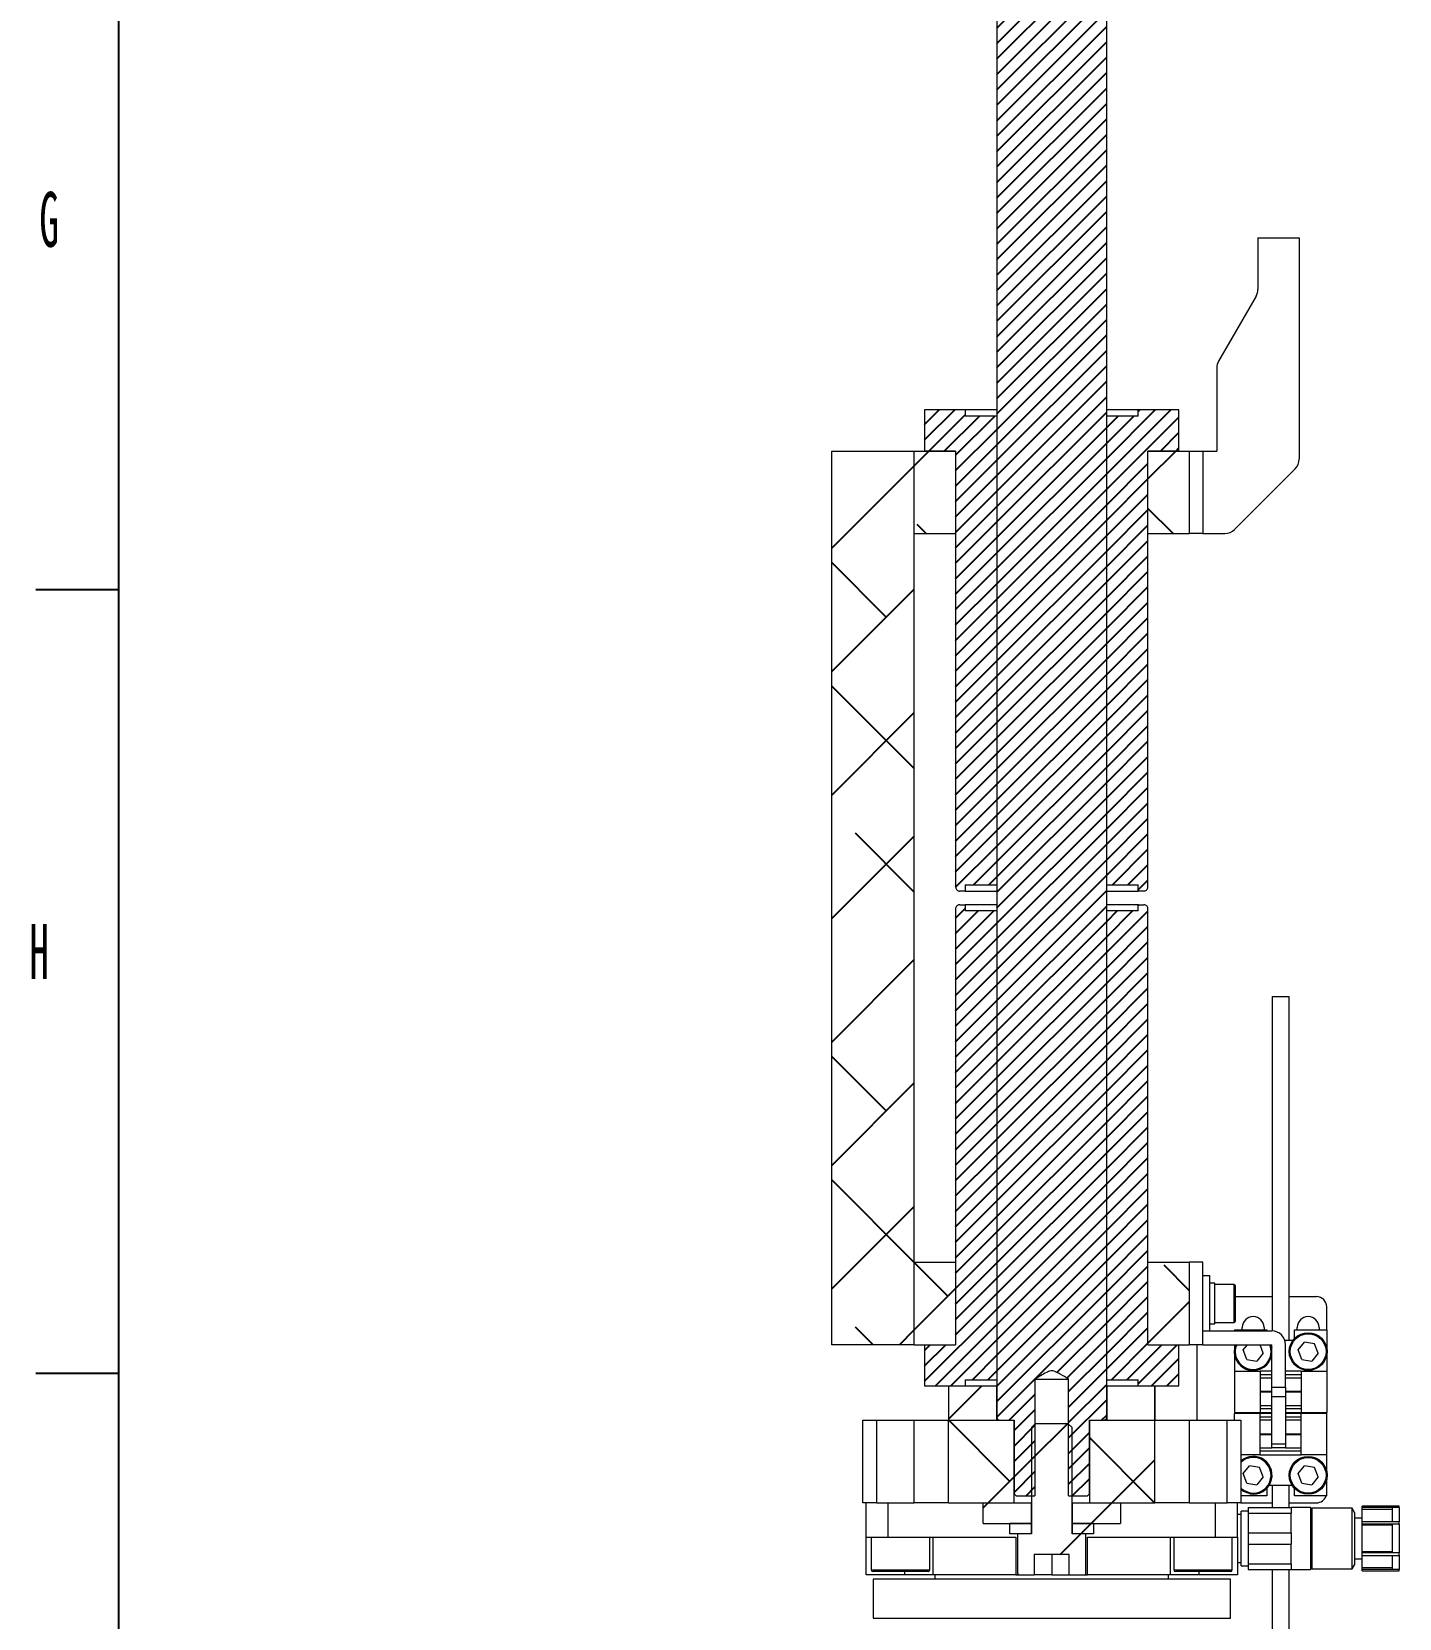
# Model space of a CAD drawing. Header units: millimetres. Extents: x 19 to 1665, y -46 to 1184.
# Drawn here: x 19.4 to 218.3, y 213.6 to 444.4 of the extents above; entities that cross this region are included whole.
import ezdxf

# ---------------------------------------------------------------- set-up
doc = ezdxf.new("R2010")
doc.units = ezdxf.units.MM
doc.header["$LTSCALE"] = 4
doc.layers.add('12', color=4, linetype='Continuous')
doc.layers.add('5', color=11, linetype='Continuous')
doc.styles.add('SLDTEXTSTYLE5', font='TXT', dxfattribs={"width": 0.525})

# ---------------------------------------------------------------- blocks, each defined once
blk = doc.blocks.new('블록12')
for p, q in [((31.99, 1161.2), (31.99, 21.2)), ((31.99, 363.2), (19.99, 363.2)), ((31.99, 249.2), (19.99, 249.2))]:
    blk.add_line(p, q)

msp = doc.modelspace()

# ---------------------------------------------------------------- hatches: boundary and pattern name
at = {"layer": '5'}
h = msp.add_hatch(dxfattribs=at)
h.set_pattern_fill('ANSI31', color=256, scale=0.5, style=0)
edge = h.paths.add_edge_path(flags=0)
edge.add_line((170.22, 231.38), (172.95, 231.38))
edge.add_spline(control_points=[(172.95, 231.38), (173.05, 231.48), (173.15, 231.58), (173.25, 231.68)], knot_values=[0.014469, 0.014469, 0.014469, 0.014469, 0.014893, 0.014893, 0.014893, 0.014893], weights=[1, 1, 1, 1], degree=3, periodic=0)
edge.add_line((173.25, 231.68), (173.25, 242.38))
edge.add_line((173.25, 242.38), (175.46, 242.38))
edge.add_spline(control_points=[(175.46, 242.38), (175.56, 242.48), (175.66, 242.58), (175.76, 242.68)], knot_values=[0.021637, 0.021637, 0.021637, 0.021637, 0.022065, 0.022065, 0.022065, 0.022065], weights=[1, 1, 1, 1], degree=3, periodic=0)
edge.add_line((175.76, 242.68), (175.76, 553.08))
edge.add_spline(control_points=[(175.76, 553.08), (175.66, 553.18), (175.56, 553.28), (175.46, 553.38)], knot_values=[0.000001, 0.000001, 0.000001, 0.000001, 0.000426, 0.000426, 0.000426, 0.000426], weights=[1, 1, 1, 1], degree=3, periodic=0)
edge.add_line((175.46, 553.38), (173.25, 553.38))
edge.add_line((173.25, 553.38), (173.25, 564.08))
edge.add_spline(control_points=[(173.25, 564.08), (173.15, 564.18), (173.05, 564.28), (172.95, 564.38)], knot_values=[0.000001, 0.000001, 0.000001, 0.000001, 0.000426, 0.000426, 0.000426, 0.000426], weights=[1, 1, 1, 1], degree=3, periodic=0)
edge.add_line((172.95, 564.38), (170.22, 564.38))
edge.add_line((170.22, 564.38), (170.22, 547.38))
edge.add_spline(control_points=[(170.22, 547.38), (169.67, 547.06), (169.12, 546.73), (168.55, 546.44), (168.35, 546.34), (168.15, 546.24), (167.93, 546.2), (167.83, 546.18), (167.72, 546.19), (167.61, 546.2), (167.47, 546.23), (167.34, 546.28), (167.21, 546.34), (166.98, 546.44), (166.76, 546.56), (166.55, 546.68), (166.14, 546.91), (165.73, 547.15), (165.33, 547.38)], knot_values=[0, 0, 0, 0, 0.00192, 0.00192, 0.00192, 0.002582, 0.002582, 0.002582, 0.002906, 0.002906, 0.002906, 0.003325, 0.003325, 0.003325, 0.004067, 0.004067, 0.004067, 0.005465, 0.005465, 0.005465, 0.005465], weights=[1, 1, 1, 1, 1, 1, 1, 1, 1, 1, 1, 1, 1, 1, 1, 1, 1, 1, 1], degree=3, periodic=0)
edge.add_line((165.33, 547.38), (165.33, 564.38))
edge.add_line((165.33, 564.38), (162.6, 564.38))
edge.add_spline(control_points=[(162.6, 564.38), (162.5, 564.28), (162.4, 564.18), (162.3, 564.08)], knot_values=[0.014469, 0.014469, 0.014469, 0.014469, 0.014893, 0.014893, 0.014893, 0.014893], weights=[1, 1, 1, 1], degree=3, periodic=0)
edge.add_line((162.3, 564.08), (162.3, 553.38))
edge.add_line((162.3, 553.38), (160.09, 553.38))
edge.add_spline(control_points=[(160.09, 553.38), (159.99, 553.28), (159.89, 553.18), (159.79, 553.08)], knot_values=[0.021637, 0.021637, 0.021637, 0.021637, 0.022065, 0.022065, 0.022065, 0.022065], weights=[1, 1, 1, 1], degree=3, periodic=0)
edge.add_line((159.79, 553.08), (159.79, 242.68))
edge.add_spline(control_points=[(159.79, 242.68), (159.89, 242.58), (159.99, 242.48), (160.09, 242.38)], knot_values=[0.000001, 0.000001, 0.000001, 0.000001, 0.000426, 0.000426, 0.000426, 0.000426], weights=[1, 1, 1, 1], degree=3, periodic=0)
edge.add_line((160.09, 242.38), (162.3, 242.38))
edge.add_line((162.3, 242.38), (162.3, 231.68))
edge.add_spline(control_points=[(162.3, 231.68), (162.4, 231.58), (162.5, 231.48), (162.6, 231.38)], knot_values=[0.000001, 0.000001, 0.000001, 0.000001, 0.000426, 0.000426, 0.000426, 0.000426], weights=[1, 1, 1, 1], degree=3, periodic=0)
edge.add_line((162.6, 231.38), (165.33, 231.38))
edge.add_line((165.33, 231.38), (165.33, 248.38))
edge.add_spline(control_points=[(165.33, 248.38), (165.88, 248.71), (166.43, 249.04), (167, 249.33), (167.19, 249.43), (167.4, 249.52), (167.61, 249.56), (167.72, 249.58), (167.83, 249.58), (167.94, 249.56), (168.08, 249.54), (168.21, 249.49), (168.34, 249.43), (168.56, 249.33), (168.78, 249.21), (169, 249.09), (169.41, 248.86), (169.82, 248.62), (170.22, 248.38)], knot_values=[0, 0, 0, 0, 0.00192, 0.00192, 0.00192, 0.002582, 0.002582, 0.002582, 0.002906, 0.002906, 0.002906, 0.003325, 0.003325, 0.003325, 0.004067, 0.004067, 0.004067, 0.005465, 0.005465, 0.005465, 0.005465], weights=[1, 1, 1, 1, 1, 1, 1, 1, 1, 1, 1, 1, 1, 1, 1, 1, 1, 1, 1], degree=3, periodic=0)
edge.add_line((170.22, 248.38), (170.22, 231.38))
h = msp.add_hatch(dxfattribs=at)
h.set_pattern_fill('ANSI31', color=256, scale=0.5, style=0)
edge = h.paths.add_edge_path(flags=0)
edge.add_line((159.79, 320.28), (159.79, 388.48))
edge.add_line((159.79, 388.48), (155.18, 388.48))
edge.add_line((155.18, 388.48), (155.18, 389.38))
edge.add_line((155.18, 389.38), (149.27, 389.38))
edge.add_line((149.27, 389.38), (149.27, 383.38))
edge.add_line((149.27, 383.38), (153.78, 383.38))
edge.add_line((153.78, 383.38), (153.78, 319.98))
edge.add_spline(control_points=[(153.78, 319.98), (153.78, 319.92), (153.79, 319.86), (153.81, 319.8), (153.83, 319.74), (153.86, 319.68), (153.9, 319.62), (153.93, 319.59), (153.96, 319.56), (153.99, 319.53), (154.04, 319.49), (154.1, 319.45), (154.16, 319.43), (154.22, 319.4), (154.29, 319.39), (154.36, 319.38), (154.37, 319.38), (154.38, 319.38), (154.38, 319.38)], knot_values=[0.003242, 0.003242, 0.003242, 0.003242, 0.003427, 0.003427, 0.003427, 0.003628, 0.003628, 0.003628, 0.003753, 0.003753, 0.003753, 0.003954, 0.003954, 0.003954, 0.004156, 0.004156, 0.004156, 0.00418, 0.00418, 0.00418, 0.00418], weights=[1, 1, 1, 1, 1, 1, 1, 1, 1, 1, 1, 1, 1, 1, 1, 1, 1, 1, 1], degree=3, periodic=0)
edge.add_line((154.38, 319.38), (155.18, 319.38))
edge.add_line((155.18, 319.38), (155.18, 320.28))
edge.add_line((155.18, 320.28), (159.79, 320.28))
h = msp.add_hatch(dxfattribs=at)
h.set_pattern_fill('ANSI31', color=256, scale=0.5, style=0)
edge = h.paths.add_edge_path(flags=0)
edge.add_line((180.36, 389.38), (180.36, 388.48))
edge.add_line((180.36, 388.48), (175.76, 388.48))
edge.add_line((175.76, 388.48), (175.76, 320.28))
edge.add_line((175.76, 320.28), (180.36, 320.28))
edge.add_line((180.36, 320.28), (180.36, 319.38))
edge.add_line((180.36, 319.38), (181.16, 319.38))
edge.add_spline(control_points=[(181.16, 319.38), (181.2, 319.38), (181.24, 319.39), (181.28, 319.39), (181.34, 319.41), (181.41, 319.43), (181.47, 319.47), (181.52, 319.5), (181.58, 319.54), (181.62, 319.59), (181.66, 319.65), (181.7, 319.71), (181.72, 319.77), (181.75, 319.83), (181.76, 319.9), (181.76, 319.97), (181.76, 319.97), (181.76, 319.98), (181.76, 319.98)], knot_values=[0.000491, 0.000491, 0.000491, 0.000491, 0.000605, 0.000605, 0.000605, 0.000807, 0.000807, 0.000807, 0.001008, 0.001008, 0.001008, 0.00121, 0.00121, 0.00121, 0.001411, 0.001411, 0.001411, 0.001429, 0.001429, 0.001429, 0.001429], weights=[1, 1, 1, 1, 1, 1, 1, 1, 1, 1, 1, 1, 1, 1, 1, 1, 1, 1, 1], degree=3, periodic=0)
edge.add_line((181.76, 319.98), (181.76, 383.38))
edge.add_line((181.76, 383.38), (186.27, 383.38))
edge.add_line((186.27, 383.38), (186.27, 389.38))
edge.add_line((186.27, 389.38), (180.36, 389.38))
h = msp.add_hatch(dxfattribs=at)
h.set_pattern_fill('ANSI38', color=256, scale=4, style=0)
h.paths.add_polyline_path([(135.77, 253.38), (147.77, 253.38), (147.77, 383.38), (135.77, 383.38)], flags=0)
h = msp.add_hatch(dxfattribs=at)
h.set_pattern_fill('ANSI38', color=256, scale=4, style=0)
h.paths.add_polyline_path([(147.77, 383.38), (147.77, 371.38), (153.78, 371.38), (153.78, 383.38)], flags=0)
h = msp.add_hatch(dxfattribs=at)
h.set_pattern_fill('ANSI38', color=256, scale=4, style=0)
h.paths.add_polyline_path([(181.76, 383.38), (181.76, 371.38), (187.77, 371.38), (187.77, 383.38)], flags=0)
h = msp.add_hatch(dxfattribs=at)
h.set_pattern_fill('ANSI31', color=256, scale=0.5, style=0)
edge = h.paths.add_edge_path(flags=0)
edge.add_line((155.18, 247.38), (155.18, 248.28))
edge.add_line((155.18, 248.28), (159.79, 248.28))
edge.add_line((159.79, 248.28), (159.79, 316.48))
edge.add_line((159.79, 316.48), (155.18, 316.48))
edge.add_line((155.18, 316.48), (155.18, 317.38))
edge.add_line((155.18, 317.38), (154.38, 317.38))
edge.add_spline(control_points=[(154.38, 317.38), (154.35, 317.38), (154.32, 317.38), (154.28, 317.38), (154.22, 317.36), (154.15, 317.34), (154.09, 317.31), (154.06, 317.29), (154.02, 317.26), (153.99, 317.24), (153.94, 317.19), (153.89, 317.14), (153.86, 317.08), (153.83, 317.02), (153.8, 316.96), (153.79, 316.89), (153.79, 316.86), (153.78, 316.82), (153.78, 316.78)], knot_values=[0.003326, 0.003326, 0.003326, 0.003326, 0.003426, 0.003426, 0.003426, 0.003627, 0.003627, 0.003627, 0.003753, 0.003753, 0.003753, 0.003954, 0.003954, 0.003954, 0.004156, 0.004156, 0.004156, 0.004264, 0.004264, 0.004264, 0.004264], weights=[1, 1, 1, 1, 1, 1, 1, 1, 1, 1, 1, 1, 1, 1, 1, 1, 1, 1, 1], degree=3, periodic=0)
edge.add_line((153.78, 316.78), (153.78, 253.38))
edge.add_line((153.78, 253.38), (149.27, 253.38))
edge.add_line((149.27, 253.38), (149.27, 247.38))
edge.add_line((149.27, 247.38), (155.18, 247.38))
h = msp.add_hatch(dxfattribs=at)
h.set_pattern_fill('ANSI31', color=256, scale=0.5, style=0)
edge = h.paths.add_edge_path(flags=0)
edge.add_line((175.76, 316.48), (175.76, 248.28))
edge.add_line((175.76, 248.28), (180.36, 248.28))
edge.add_line((180.36, 248.28), (180.36, 247.38))
edge.add_line((180.36, 247.38), (186.27, 247.38))
edge.add_line((186.27, 247.38), (186.27, 253.38))
edge.add_line((186.27, 253.38), (181.76, 253.38))
edge.add_line((181.76, 253.38), (181.76, 316.78))
edge.add_spline(control_points=[(181.76, 316.78), (181.76, 316.81), (181.76, 316.85), (181.76, 316.88), (181.75, 316.94), (181.72, 317.01), (181.69, 317.07), (181.66, 317.13), (181.62, 317.18), (181.57, 317.23), (181.52, 317.27), (181.46, 317.31), (181.4, 317.34), (181.34, 317.36), (181.27, 317.38), (181.2, 317.38), (181.19, 317.38), (181.18, 317.38), (181.16, 317.38)], knot_values=[0.002324, 0.002324, 0.002324, 0.002324, 0.002418, 0.002418, 0.002418, 0.002619, 0.002619, 0.002619, 0.002821, 0.002821, 0.002821, 0.003022, 0.003022, 0.003022, 0.003224, 0.003224, 0.003224, 0.003262, 0.003262, 0.003262, 0.003262], weights=[1, 1, 1, 1, 1, 1, 1, 1, 1, 1, 1, 1, 1, 1, 1, 1, 1, 1, 1], degree=3, periodic=0)
edge.add_line((181.16, 317.38), (180.36, 317.38))
edge.add_line((180.36, 317.38), (180.36, 316.48))
edge.add_line((180.36, 316.48), (175.76, 316.48))
h = msp.add_hatch(dxfattribs=at)
h.set_pattern_fill('ANSI38', color=256, scale=4, style=0)
h.paths.add_polyline_path([(153.78, 265.38), (147.77, 265.38), (147.77, 253.38), (153.78, 253.38)], flags=0)
h = msp.add_hatch(dxfattribs=at)
h.set_pattern_fill('ANSI38', color=256, scale=4, style=0)
h.paths.add_polyline_path([(187.77, 265.38), (181.76, 265.38), (181.76, 253.38), (187.77, 253.38)], flags=0)
h = msp.add_hatch(dxfattribs=at)
h.set_pattern_fill('ANSI31', color=256, scale=4, style=0)
h.paths.add_polyline_path([(152.78, 247.38), (152.78, 242.38), (159.79, 242.38), (159.79, 247.38)], flags=0)
h = msp.add_hatch(dxfattribs=at)
h.set_pattern_fill('ANSI31', color=256, scale=4, style=0)
h.paths.add_polyline_path([(182.76, 242.38), (182.76, 247.38), (175.76, 247.38), (175.76, 242.38)], flags=0)
h = msp.add_hatch(dxfattribs=at)
h.set_pattern_fill('ANSI38', color=256, scale=4, style=0)
h.paths.add_polyline_path([(152.77, 242.38), (152.77, 230.38), (162.3, 230.38), (162.3, 242.38)], flags=0)
h = msp.add_hatch(dxfattribs=at)
h.set_pattern_fill('ANSI38', color=256, scale=4, style=0)
h.paths.add_polyline_path([(173.25, 242.38), (173.25, 230.38), (182.77, 230.38), (182.77, 242.38)], flags=0)
h = msp.add_hatch(dxfattribs=at)
h.set_pattern_fill('ANSI31', color=256, scale=4, style=0)
edge = h.paths.add_edge_path(flags=0)
edge.add_spline(control_points=[(170.73, 241.33), (170.54, 241.51), (170.35, 241.7), (170.16, 241.88)], knot_values=[0.000001, 0.000001, 0.000001, 0.000001, 0.000792, 0.000792, 0.000792, 0.000792], weights=[1, 1, 1, 1], degree=3, periodic=0)
edge.add_line((170.16, 241.88), (165.38, 241.88))
edge.add_spline(control_points=[(165.38, 241.88), (165.19, 241.7), (165.01, 241.51), (164.82, 241.33)], knot_values=[0.007043, 0.007043, 0.007043, 0.007043, 0.007844, 0.007844, 0.007844, 0.007844], weights=[1, 1, 1, 1], degree=3, periodic=0)
edge.add_line((164.82, 241.33), (164.82, 225.88))
edge.add_line((164.82, 225.88), (162.8, 225.88))
edge.add_line((162.8, 225.88), (162.8, 220.18))
edge.add_spline(control_points=[(162.8, 220.18), (162.8, 220.18), (162.8, 220.18), (162.8, 220.17), (162.8, 220.14), (162.81, 220.11), (162.82, 220.08), (162.83, 220.04), (162.85, 220.01), (162.87, 219.99), (162.89, 219.96), (162.92, 219.94), (162.95, 219.92), (162.98, 219.91), (163.01, 219.9), (163.04, 219.89), (163.06, 219.89), (163.08, 219.88), (163.1, 219.88)], knot_values=[0.001, 0.001, 0.001, 0.001, 0.00101, 0.00101, 0.00101, 0.00111, 0.00111, 0.00111, 0.00121, 0.00121, 0.00121, 0.001311, 0.001311, 0.001311, 0.001412, 0.001412, 0.001412, 0.00147, 0.00147, 0.00147, 0.00147], weights=[1, 1, 1, 1, 1, 1, 1, 1, 1, 1, 1, 1, 1, 1, 1, 1, 1, 1, 1], degree=3, periodic=0)
edge.add_line((163.1, 219.88), (165.23, 219.88))
edge.add_line((165.23, 219.88), (165.23, 222.88))
edge.add_line((165.23, 222.88), (170.32, 222.88))
edge.add_line((170.32, 222.88), (170.32, 219.88))
edge.add_line((170.32, 219.88), (172.45, 219.88))
edge.add_spline(control_points=[(172.45, 219.88), (172.47, 219.88), (172.5, 219.89), (172.53, 219.9), (172.56, 219.9), (172.59, 219.92), (172.62, 219.94), (172.64, 219.95), (172.65, 219.97), (172.67, 219.98), (172.69, 220.01), (172.71, 220.04), (172.72, 220.07), (172.74, 220.1), (172.74, 220.13), (172.75, 220.16), (172.75, 220.17), (172.75, 220.18), (172.75, 220.18)], knot_values=[0.001631, 0.001631, 0.001631, 0.001631, 0.001716, 0.001716, 0.001716, 0.001818, 0.001818, 0.001818, 0.001881, 0.001881, 0.001881, 0.001982, 0.001982, 0.001982, 0.002083, 0.002083, 0.002083, 0.002101, 0.002101, 0.002101, 0.002101], weights=[1, 1, 1, 1, 1, 1, 1, 1, 1, 1, 1, 1, 1, 1, 1, 1, 1, 1, 1], degree=3, periodic=0)
edge.add_line((172.75, 220.18), (172.75, 225.88))
edge.add_line((172.75, 225.88), (170.73, 225.88))
edge.add_line((170.73, 225.88), (170.73, 241.33))
h = msp.add_hatch(dxfattribs=at)
h.set_pattern_fill('ANSI31', color=256, scale=4, angle=3e-322, style=0)
h.paths.add_polyline_path([(157.79, 230.38), (157.79, 227.38), (164.82, 227.38), (164.82, 230.38)], flags=0)
h = msp.add_hatch(dxfattribs=at)
h.set_pattern_fill('ANSI31', color=256, scale=4, angle=3e-322, style=0)
h.paths.add_polyline_path([(177.76, 227.38), (177.76, 230.38), (170.73, 230.38), (170.73, 227.38)], flags=0)
h = msp.add_hatch(dxfattribs=at)
h.set_pattern_fill('ANSI31', color=256, scale=4, style=0)
h.paths.add_polyline_path([(161.69, 227.38), (161.69, 225.88), (164.82, 225.88), (164.82, 227.38)], flags=0)
h = msp.add_hatch(dxfattribs=at)
h.set_pattern_fill('ANSI31', color=256, scale=4, style=0)
h.paths.add_polyline_path([(173.85, 225.88), (173.85, 227.38), (170.73, 227.38), (170.73, 225.88)], flags=0)

# ---------------------------------------------------------------- linework, layer by layer
at = {"color": 7, "linetype": 'Continuous', "lineweight": 18}
for p, q in [((159.79, 553.08), (159.79, 242.68)), ((175.76, 242.68), (175.76, 553.08)), ((159.77, 444.38), (159.77, 389.38)), ((175.77, 389.38), (175.77, 444.38)), ((197.77, 414.38), (197.77, 406.92)), ((197.77, 414.38), (203.77, 414.38)), ((203.77, 414.38), (203.77, 382.21)), ((197.51, 405.92), (192.04, 396.46)), ((191.77, 395.46), (191.77, 383.38)), ((149.27, 389.38), (149.27, 383.38)), ((155.18, 389.38), (149.27, 389.38)), ((155.18, 389.38), (155.18, 388.48)), ((159.77, 389.38), (155.18, 389.38)), ((159.79, 388.48), (155.18, 388.48)), ((159.79, 388.48), (159.79, 320.28)), ((175.76, 320.28), (175.76, 388.48)), ((180.36, 388.48), (175.76, 388.48)), ((180.36, 389.38), (175.77, 389.38)), ((186.27, 389.38), (180.36, 389.38)), ((180.36, 388.48), (180.36, 389.38)), ((186.27, 383.38), (186.27, 389.38)), ((135.77, 253.38), (135.77, 383.38)), ((135.77, 383.38), (147.77, 383.38)), ((147.77, 383.38), (153.78, 383.38)), ((147.77, 371.38), (147.77, 383.38)), ((147.77, 253.38), (147.77, 383.38)), ((153.78, 383.38), (149.27, 383.38)), ((153.78, 383.38), (153.78, 319.98)), ((153.78, 383.38), (153.78, 371.38)), ((186.27, 383.38), (181.76, 383.38)), ((181.76, 319.98), (181.76, 383.38)), ((181.76, 371.38), (181.76, 383.38)), ((181.76, 383.38), (187.77, 383.38)), ((187.77, 383.38), (187.77, 371.38)), ((187.77, 383.38), (189.77, 383.38)), ((189.77, 383.38), (189.77, 371.38)), ((189.77, 383.38), (191.77, 383.38)), ((194.36, 371.97), (203.19, 380.8)), ((147.77, 371.38), (153.78, 371.38)), ((153.77, 371.38), (153.77, 356.88)), ((181.76, 371.38), (187.77, 371.38)), ((181.77, 356.88), (181.77, 371.38)), ((189.77, 371.38), (187.77, 371.38)), ((189.77, 371.38), (192.94, 371.38)), ((153.77, 356.88), (153.77, 354.88)), ((153.78, 356.88), (153.77, 356.88)), ((181.77, 356.88), (181.76, 356.88)), ((181.77, 354.88), (181.77, 356.88)), ((153.77, 354.88), (153.77, 319.98)), ((153.78, 354.88), (153.77, 354.88)), ((181.77, 354.88), (181.76, 354.88)), ((181.77, 319.98), (181.77, 354.88)), ((155.18, 319.38), (154.38, 319.38)), ((155.18, 320.28), (159.79, 320.28)), ((155.18, 320.28), (155.18, 319.38)), ((155.18, 319.38), (159.77, 319.38)), ((159.77, 319.38), (159.77, 317.38)), ((175.76, 320.28), (180.36, 320.28)), ((175.77, 317.38), (175.77, 319.38)), ((175.77, 319.38), (180.36, 319.38)), ((180.36, 319.38), (180.36, 320.28)), ((181.16, 319.38), (180.36, 319.38)), ((153.77, 316.78), (153.77, 265.38)), ((153.78, 316.78), (153.78, 253.38)), ((154.38, 317.38), (155.18, 317.38)), ((155.18, 317.38), (155.18, 316.48)), ((159.77, 317.38), (155.18, 317.38)), ((159.79, 316.48), (155.18, 316.48)), ((159.79, 316.48), (159.79, 248.28)), ((180.36, 316.48), (175.76, 316.48)), ((175.76, 248.28), (175.76, 316.48)), ((180.36, 317.38), (175.77, 317.38)), ((180.36, 316.48), (180.36, 317.38)), ((180.36, 317.38), (181.16, 317.38)), ((181.76, 253.38), (181.76, 316.78)), ((181.77, 265.38), (181.77, 316.78)), ((199.82, 304.03), (199.82, 255.38)), ((199.82, 304.03), (202.32, 304.03)), ((202.32, 254.03), (202.32, 304.03)), ((147.77, 265.38), (153.78, 265.38)), ((147.77, 253.38), (147.77, 265.38)), ((153.78, 265.38), (153.78, 253.38)), ((181.76, 253.38), (181.76, 265.38)), ((181.76, 265.38), (187.77, 265.38)), ((187.77, 265.38), (187.77, 253.38)), ((189.77, 265.38), (187.77, 265.38)), ((189.77, 253.38), (189.77, 265.38)), ((190.77, 263.38), (189.77, 263.38)), ((190.77, 255.38), (190.77, 263.38)), ((191.47, 262.33), (190.77, 262.33)), ((191.47, 256.43), (191.47, 262.33)), ((194.32, 262.13), (191.47, 262.13)), ((194.32, 259.38), (194.32, 262.13)), ((194.47, 261.98), (194.47, 259.38)), ((194.32, 256.63), (194.32, 259.38)), ((194.47, 260.38), (199.82, 260.38)), ((194.47, 259.38), (194.47, 256.78)), ((202.32, 260.38), (206.27, 260.38)), ((207.77, 255.53), (207.77, 258.88)), ((190.77, 256.43), (191.47, 256.43)), ((191.47, 256.63), (194.32, 256.63)), ((189.77, 255.38), (190.77, 255.38)), ((190.77, 255.38), (199.77, 255.38)), ((194.37, 255.53), (199.07, 255.53)), ((194.37, 255.53), (194.37, 255.38)), ((195.47, 255.53), (195.47, 255.88)), ((198.67, 255.88), (198.67, 255.53)), ((199.07, 255.53), (199.07, 255.38)), ((201.66, 254.03), (202.87, 254.03)), ((203.07, 254.27), (203.07, 255.53)), ((203.07, 255.53), (207.77, 255.53)), ((203.47, 255.53), (203.47, 255.88)), ((206.67, 255.88), (206.67, 255.53)), ((207.77, 255.53), (207.77, 252.91)), ((147.77, 253.38), (135.77, 253.38)), ((147.77, 253.38), (153.78, 253.38)), ((149.27, 253.38), (149.27, 247.38)), ((149.27, 253.38), (153.78, 253.38)), ((181.76, 253.38), (186.27, 253.38)), ((181.76, 253.38), (187.77, 253.38)), ((186.27, 247.38), (186.27, 253.38)), ((189.77, 253.38), (187.77, 253.38)), ((188.87, 253.38), (188.87, 242.38)), ((189.77, 253.38), (199.77, 253.38)), ((194.37, 253.38), (194.37, 252.91)), ((194.37, 251.86), (194.37, 249.53)), ((195.62, 252.63), (196.24, 253.38)), ((196.13, 251.24), (195.62, 252.63)), ((198.53, 252.14), (197.59, 251)), ((198.53, 252.14), (198.07, 253.38)), ((199.64, 253.38), (199.77, 252.91)), ((199.77, 247.21), (199.77, 253.38)), ((201.77, 247.21), (201.77, 253.38)), ((203.62, 252.63), (204.55, 253.77)), ((204.13, 251.24), (203.62, 252.63)), ((206.01, 253.52), (204.55, 253.77)), ((206.53, 252.14), (205.59, 251)), ((206.53, 252.14), (206.01, 253.52)), ((207.77, 251.86), (207.77, 249.53)), ((194.37, 249.53), (198.07, 249.53)), ((194.37, 249.53), (194.37, 243.53)), ((196.13, 251.24), (197.59, 251)), ((198.07, 249.53), (198.07, 243.53)), ((199.77, 249.53), (198.07, 249.53)), ((204.07, 249.53), (201.77, 249.53)), ((204.07, 249.53), (204.07, 243.53)), ((204.07, 249.53), (207.77, 249.53)), ((204.13, 251.24), (205.59, 251)), ((207.77, 249.53), (207.77, 243.53)), ((149.27, 247.38), (155.18, 247.38)), ((152.77, 247.38), (152.77, 242.38)), ((152.78, 242.38), (152.78, 247.38)), ((152.78, 247.38), (159.79, 247.38)), ((155.18, 248.28), (159.79, 248.28)), ((155.18, 248.28), (155.18, 247.38)), ((159.79, 242.38), (159.79, 247.38)), ((165.33, 248.38), (165.33, 231.38)), ((165.33, 248.38), (170.22, 248.38)), ((170.22, 231.38), (170.22, 248.38)), ((175.76, 248.28), (180.36, 248.28)), ((175.76, 247.38), (175.76, 242.38)), ((175.76, 247.38), (182.76, 247.38)), ((180.36, 247.38), (180.36, 248.28)), ((180.36, 247.38), (186.27, 247.38)), ((182.76, 247.38), (182.76, 242.38)), ((182.77, 242.38), (182.77, 247.38)), ((198.07, 249.03), (199.77, 249.03)), ((199.77, 248.53), (198.07, 248.53)), ((199.77, 247.21), (201.77, 247.21)), ((199.77, 245.8), (199.77, 247.21)), ((201.77, 249.03), (204.07, 249.03)), ((204.07, 248.53), (201.77, 248.53)), ((201.77, 247.21), (201.77, 245.8)), ((199.77, 246.58), (198.07, 246.58)), ((199.77, 246.48), (198.07, 246.48)), ((201.77, 245.8), (199.77, 245.8)), ((199.77, 238.97), (199.77, 245.8)), ((204.07, 246.58), (201.77, 246.58)), ((204.07, 246.48), (201.77, 246.48)), ((201.77, 245.8), (201.77, 238.97)), ((140.27, 230.38), (140.27, 242.38)), ((140.27, 242.38), (142.27, 242.38)), ((142.27, 242.38), (142.27, 230.38)), ((142.27, 242.38), (147.77, 242.38)), ((147.77, 230.38), (147.77, 242.38)), ((147.77, 242.38), (152.77, 242.38)), ((152.77, 230.38), (152.77, 242.38)), ((152.77, 242.38), (162.3, 242.38)), ((152.78, 242.38), (159.79, 242.38)), ((159.79, 242.68), (160.09, 242.38)), ((160.09, 242.38), (162.3, 242.38)), ((162.3, 230.38), (162.3, 242.38)), ((162.3, 242.38), (162.3, 231.68)), ((173.25, 242.38), (173.25, 230.38)), ((173.25, 242.38), (182.77, 242.38)), ((173.25, 242.38), (175.46, 242.38)), ((173.25, 231.68), (173.25, 242.38)), ((175.46, 242.38), (175.76, 242.68)), ((175.76, 242.38), (182.76, 242.38)), ((182.77, 230.38), (182.77, 242.38)), ((182.77, 242.38), (187.77, 242.38)), ((187.77, 242.38), (187.77, 230.38)), ((187.77, 242.38), (193.27, 242.38)), ((193.27, 230.38), (193.27, 242.38)), ((193.27, 242.38), (195.27, 242.38)), ((194.37, 243.53), (198.07, 243.53)), ((198.07, 243.38), (194.37, 243.38)), ((194.37, 242.38), (194.37, 243.38)), ((195.27, 242.38), (195.27, 230.38)), ((198.07, 244.53), (199.77, 244.53)), ((199.77, 244.03), (198.07, 244.03)), ((198.07, 243.53), (199.77, 243.53)), ((198.07, 237.38), (198.07, 243.38)), ((199.77, 243.38), (198.07, 243.38)), ((198.07, 242.88), (199.77, 242.88)), ((199.77, 242.38), (198.07, 242.38)), ((201.77, 244.53), (204.07, 244.53)), ((204.07, 244.03), (201.77, 244.03)), ((201.77, 243.53), (204.07, 243.53)), ((204.07, 243.38), (201.77, 243.38)), ((201.77, 242.88), (204.07, 242.88)), ((204.07, 242.38), (201.77, 242.38)), ((204.07, 243.53), (207.77, 243.53)), ((204.07, 237.38), (204.07, 243.38)), ((207.77, 243.38), (204.07, 243.38)), ((207.77, 243.38), (207.77, 243.53)), ((207.77, 237.38), (207.77, 243.38)), ((164.82, 241.33), (165.38, 241.88)), ((164.82, 241.33), (164.82, 225.88)), ((170.16, 241.88), (165.38, 241.88)), ((170.16, 241.88), (170.73, 241.33)), ((170.73, 225.88), (170.73, 241.33)), ((198.07, 240.43), (199.77, 240.43)), ((198.07, 240.33), (199.77, 240.33)), ((201.77, 240.43), (204.07, 240.43)), ((201.77, 240.33), (204.07, 240.33)), ((198.07, 238.38), (199.77, 238.38)), ((204.07, 237.88), (198.07, 237.88)), ((199.77, 238.97), (201.77, 238.97)), ((199.77, 238.38), (199.77, 238.97)), ((201.77, 238.38), (199.77, 238.38)), ((201.77, 238.97), (201.77, 238.38)), ((201.77, 238.38), (204.07, 238.38)), ((198.07, 237.38), (195.27, 237.38)), ((195.62, 234.63), (196.55, 235.77)), ((198.01, 235.52), (196.55, 235.77)), ((198.53, 234.14), (198.01, 235.52)), ((198.07, 237.38), (204.07, 237.38)), ((203.62, 234.63), (204.55, 235.77)), ((207.77, 237.38), (204.07, 237.38)), ((206.01, 235.52), (204.55, 235.77)), ((206.53, 234.14), (206.01, 235.52)), ((207.77, 234.91), (207.77, 237.38)), ((196.13, 233.24), (195.62, 234.63)), ((196.13, 233.24), (197.59, 233)), ((198.53, 234.14), (197.59, 233)), ((204.13, 233.24), (203.62, 234.63)), ((204.13, 233.24), (205.59, 233)), ((206.53, 234.14), (205.59, 233)), ((207.77, 231.38), (207.77, 233.86)), ((162.3, 231.68), (162.6, 231.38)), ((162.6, 231.38), (165.33, 231.38)), ((170.22, 231.38), (172.95, 231.38)), ((172.95, 231.38), (173.25, 231.68)), ((199.07, 231.38), (195.27, 231.38)), ((199.07, 232.5), (199.07, 231.38)), ((202.77, 232.88), (199.38, 232.88)), ((199.82, 232.88), (199.82, 229.68)), ((202.32, 229.68), (202.32, 232.88)), ((203.07, 231.38), (203.07, 232.5)), ((207.77, 231.38), (203.07, 231.38)), ((142.27, 230.38), (140.27, 230.38)), ((140.77, 225.38), (140.77, 230.38)), ((142.27, 230.38), (147.77, 230.38)), ((143.96, 225.38), (143.96, 230.38)), ((152.77, 230.38), (147.77, 230.38)), ((152.77, 230.38), (162.3, 230.38)), ((157.79, 230.38), (164.82, 230.38)), ((157.79, 227.38), (157.79, 230.38)), ((164.82, 227.38), (164.82, 230.38)), ((170.73, 230.38), (170.73, 227.38)), ((170.73, 230.38), (177.76, 230.38)), ((173.25, 230.38), (182.77, 230.38)), ((177.76, 230.38), (177.76, 227.38)), ((187.77, 230.38), (182.77, 230.38)), ((187.77, 230.38), (193.27, 230.38)), ((191.59, 225.38), (191.59, 230.38)), ((195.27, 230.38), (193.27, 230.38)), ((194.77, 225.38), (194.77, 230.38)), ((195.32, 228.68), (194.77, 228.68)), ((195.27, 230.38), (199.82, 230.38)), ((196.32, 229.17), (195.32, 229.17)), ((195.32, 225.18), (195.32, 229.17)), ((196.32, 229.68), (202.62, 229.68)), ((196.32, 229.68), (196.32, 228.88)), ((196.32, 228.88), (202.62, 228.88)), ((196.32, 228.88), (196.32, 225.99)), ((202.32, 230.38), (206.27, 230.38)), ((205.42, 229.68), (202.62, 229.68)), ((202.62, 229.68), (202.62, 228.88)), ((202.62, 227.43), (202.62, 228.88)), ((205.62, 229.48), (205.42, 229.68)), ((205.42, 229.68), (205.42, 220.68)), ((211.48, 229.58), (205.62, 229.58)), ((205.62, 229.58), (205.62, 220.78)), ((211.82, 228.98), (211.48, 229.58)), ((211.48, 220.78), (211.48, 229.58)), ((211.82, 228.98), (211.82, 221.38)), ((218.32, 229.88), (212.92, 229.88)), ((212.92, 229.68), (212.92, 229.88)), ((217.32, 229.68), (212.92, 229.68)), ((212.92, 229.43), (212.92, 229.68)), ((217.32, 229.43), (212.92, 229.43)), ((212.92, 227.63), (212.92, 229.43)), ((218.32, 229.68), (217.32, 229.68)), ((217.32, 227.6), (217.32, 229.68)), ((218.32, 229.68), (218.32, 229.88)), ((218.32, 229.68), (218.32, 227.6)), ((157.79, 227.38), (164.82, 227.38)), ((164.82, 227.38), (161.69, 227.38)), ((161.69, 225.88), (161.69, 227.38)), ((164.82, 225.88), (164.82, 227.38)), ((170.73, 227.38), (177.76, 227.38)), ((170.73, 227.38), (170.73, 225.88)), ((173.85, 227.38), (170.73, 227.38)), ((173.85, 227.38), (173.85, 225.88)), ((202.62, 225.99), (202.62, 227.43)), ((212.92, 228.13), (211.82, 228.13)), ((218.32, 227.63), (212.92, 227.63)), ((212.92, 227.26), (212.92, 227.63)), ((217.32, 227.26), (212.92, 227.26)), ((212.92, 227.13), (212.92, 227.26)), ((212.92, 223.23), (212.92, 227.13)), ((217.32, 227.13), (212.92, 227.13)), ((218.32, 227.26), (217.32, 227.26)), ((217.32, 223.11), (217.32, 227.26)), ((218.32, 227.26), (218.32, 227.63)), ((218.32, 227.26), (218.32, 223.11)), ((140.77, 225.38), (143.96, 225.38)), ((140.77, 219.88), (140.77, 225.38)), ((141.52, 225.38), (141.52, 220.63)), ((143.96, 225.38), (162.55, 225.38)), ((150.02, 220.63), (150.02, 225.38)), ((150.48, 225.38), (150.48, 219.88)), ((164.82, 225.88), (161.69, 225.88)), ((162.55, 225.38), (162.55, 219.88)), ((162.8, 225.88), (162.8, 220.18)), ((164.82, 225.88), (162.8, 225.88)), ((172.75, 225.88), (170.73, 225.88)), ((173.85, 225.88), (170.73, 225.88)), ((172.75, 220.18), (172.75, 225.88)), ((172.99, 219.88), (172.99, 225.38)), ((172.99, 225.38), (191.59, 225.38)), ((185.06, 219.88), (185.06, 225.38)), ((185.52, 225.38), (185.52, 220.63)), ((191.59, 225.38), (194.77, 225.38)), ((194.02, 220.63), (194.02, 225.38)), ((194.77, 225.38), (194.77, 219.88)), ((195.32, 221.19), (195.32, 225.18)), ((196.32, 225.99), (202.62, 225.99)), ((196.32, 225.99), (196.32, 224.38)), ((196.32, 224.38), (202.62, 224.38)), ((196.32, 224.38), (196.32, 221.49)), ((202.62, 225.99), (202.62, 224.38)), ((202.62, 222.93), (202.62, 224.38)), ((170.32, 222.88), (165.23, 222.88)), ((165.23, 222.88), (165.23, 219.88)), ((167.77, 222.88), (167.77, 219.88)), ((170.32, 219.88), (170.32, 222.88)), ((194.77, 221.68), (195.32, 221.68)), ((202.62, 221.49), (202.62, 222.93)), ((211.82, 222.23), (212.92, 222.23)), ((217.32, 223.23), (212.92, 223.23)), ((212.92, 223.11), (212.92, 223.23)), ((217.32, 223.11), (212.92, 223.11)), ((212.92, 222.73), (212.92, 223.11)), ((212.92, 222.73), (218.32, 222.73)), ((212.92, 220.94), (212.92, 222.73)), ((218.32, 223.11), (217.32, 223.11)), ((217.32, 220.69), (217.32, 222.76)), ((218.32, 222.73), (218.32, 223.11)), ((218.32, 222.76), (218.32, 220.69)), ((146.39, 219.88), (140.77, 219.88)), ((141.52, 220.63), (150.02, 220.63)), ((149.77, 220.38), (141.77, 220.38)), ((141.77, 219.28), (141.77, 213.58)), ((167.77, 219.28), (141.77, 219.28)), ((146.39, 219.88), (146.39, 220.38)), ((150.48, 219.88), (146.39, 219.88)), ((162.55, 219.88), (150.48, 219.88)), ((150.77, 219.88), (150.77, 219.28)), ((162.55, 219.88), (163.1, 219.88)), ((163.1, 219.88), (165.23, 219.88)), ((167.77, 219.88), (165.23, 219.88)), ((167.77, 219.88), (170.32, 219.88)), ((193.77, 219.28), (167.77, 219.28)), ((170.32, 219.88), (172.45, 219.88)), ((172.45, 219.88), (172.99, 219.88)), ((185.06, 219.88), (172.99, 219.88)), ((184.77, 219.28), (184.77, 219.88)), ((189.16, 219.88), (185.06, 219.88)), ((185.52, 220.63), (194.02, 220.63)), ((193.77, 220.38), (185.77, 220.38)), ((189.16, 220.38), (189.16, 219.88)), ((194.77, 219.88), (189.16, 219.88)), ((193.77, 213.58), (193.77, 219.28)), ((195.32, 221.19), (196.32, 221.19)), ((196.32, 221.49), (202.62, 221.49)), ((196.32, 221.49), (196.32, 220.68)), ((196.32, 220.68), (202.62, 220.68)), ((199.82, 220.68), (199.82, 182.88)), ((202.32, 182.88), (202.32, 220.68)), ((202.62, 221.49), (202.62, 220.68)), ((202.62, 220.68), (205.42, 220.68)), ((205.42, 220.68), (205.62, 220.88)), ((205.62, 220.78), (211.48, 220.78)), ((211.48, 220.78), (211.82, 221.38)), ((217.32, 220.94), (212.92, 220.94)), ((212.92, 220.69), (212.92, 220.94)), ((217.32, 220.69), (212.92, 220.69)), ((212.92, 220.48), (212.92, 220.69)), ((212.92, 220.48), (218.32, 220.48)), ((218.32, 220.69), (217.32, 220.69)), ((218.32, 220.48), (218.32, 220.69)), ((141.77, 213.58), (193.77, 213.58)), ((141.77, 213.58), (167.77, 213.58)), ((167.77, 213.58), (193.77, 213.58))]:
    msp.add_line(p, q, dxfattribs=at)
at = {"color": 7, "linetype": 'Continuous', "lineweight": 18, "flags": 128}
for points in [[(195.27, 232.51), (195.75, 232.15), (196.65, 231.82)], [(196.62, 231.67), (195.67, 232.02), (195.27, 232.3)]]:
    msp.add_lwpolyline(points, dxfattribs=at)
at = {"color": 7, "linetype": 'Continuous', "lineweight": 18}
for centre, radius in [((205.07, 252.38), 2.75), ((205.07, 252.38), 2.6), ((205.07, 234.38), 2.75), ((205.07, 234.38), 2.6)]:
    msp.add_circle(centre, radius, dxfattribs=at)
for centre, radius, start, end in [((195.77, 406.92), 2, 330, 0), ((193.77, 395.46), 2, 150, 180), ((201.77, 382.21), 2, 315, 0), ((192.94, 373.38), 2, 270, 315), ((194.32, 261.98), 0.15, 0, 90), ((206.27, 258.88), 1.5, 0, 90), ((194.32, 256.78), 0.15, 270, 360), ((197.07, 255.88), 1.6, 0, 180), ((205.07, 255.88), 1.6, 0, 180), ((199.77, 253.38), 2, 0, 90), ((197.07, 252.38), 2.75, 158.6763, 260.531), ((197.07, 252.38), 2.6, 157.3801, 260.531), ((197.07, 252.38), 2.75, 260.531, 349.0575), ((197.07, 252.38), 2.6, 260.531, 22.6199), ((197.07, 234.38), 2.75, 260.531, 130.8852), ((197.07, 234.38), 2.6, 260.531, 133.8131), ((206.27, 231.88), 1.5, 270, 340.5288), ((141.77, 220.63), 0.25, 180, 270), ((149.77, 220.63), 0.25, 270, 360), ((185.77, 220.63), 0.25, 180, 270), ((193.77, 220.63), 0.25, 270, 360)]:
    msp.add_arc(centre, radius, start, end, dxfattribs=at)
for points, knots in [([(153.78, 319.98), (153.79, 319.92), (153.8, 319.79), (153.88, 319.64), (154, 319.51), (154.16, 319.42), (154.3, 319.38), (154.38, 319.38), (154.38, 319.38)], [0, 0, 0, 0, 0.196394, 0.410818, 0.544841, 0.759603, 0.974363, 1, 1, 1, 1]), ([(181.16, 319.38), (181.2, 319.39), (181.31, 319.39), (181.47, 319.46), (181.63, 319.59), (181.73, 319.76), (181.76, 319.9), (181.76, 319.98), (181.76, 319.98)], [0, 0, 0, 0, 0.1220125, 0.3369204, 0.5517626, 0.7664724, 0.9810406, 1, 1, 1, 1]), ([(154.38, 317.38), (154.35, 317.38), (154.25, 317.38), (154.11, 317.33), (153.97, 317.23), (153.85, 317.09), (153.79, 316.92), (153.78, 316.82), (153.78, 316.78)], [0, 0, 0, 0, 0.106207, 0.32097, 0.455582, 0.670026, 0.884475, 1, 1, 1, 1]), ([(181.76, 316.78), (181.76, 316.81), (181.76, 316.91), (181.7, 317.07), (181.58, 317.24), (181.4, 317.35), (181.26, 317.38), (181.18, 317.38), (181.16, 317.38)], [0, 0, 0, 0, 0.100275, 0.314713, 0.52919, 0.743782, 0.958519, 1, 1, 1, 1]), ([(170.22, 248.38), (169.82, 248.62), (169.2, 248.99), (168.44, 249.39), (167.97, 249.58), (167.5, 249.58), (166.61, 249.14), (165.87, 248.71), (165.33, 248.38)], [0, 0, 0, 0, 0.256972, 0.393431, 0.470201, 0.529163, 0.649661, 1, 1, 1, 1]), ([(162.8, 220.18), (162.8, 220.18), (162.8, 220.14), (162.81, 220.07), (162.87, 219.99), (162.95, 219.92), (163.03, 219.89), (163.08, 219.88), (163.1, 219.88)], [0, 0, 0, 0, 0.020641, 0.233658, 0.446721, 0.660482, 0.875346, 1, 1, 1, 1]), ([(172.45, 219.88), (172.47, 219.89), (172.54, 219.89), (172.61, 219.93), (172.68, 219.99), (172.73, 220.06), (172.75, 220.14), (172.75, 220.18), (172.75, 220.18)], [0, 0, 0, 0, 0.17988, 0.39633, 0.533073, 0.746663, 0.960277, 1, 1, 1, 1])]:
    msp.add_open_spline(points, degree=3, knots=knots, dxfattribs=at)

# ---------------------------------------------------------------- block references
at = {"color": 7, "linetype": 'Continuous'}
msp.add_blockref('블록12', (0, 0), dxfattribs=at)

# ---------------------------------------------------------------- texts
at = {"layer": '12', "char_height": 8, "attachment_point": 2, "style": 'SLDTEXTSTYLE5'}
for s, insert in [('G', (21.92, 421.09)), ('H', (20.48, 314.56))]:
    msp.add_mtext(s, dxfattribs=dict(at, insert=insert))

doc.saveas('drawing.dxf')
